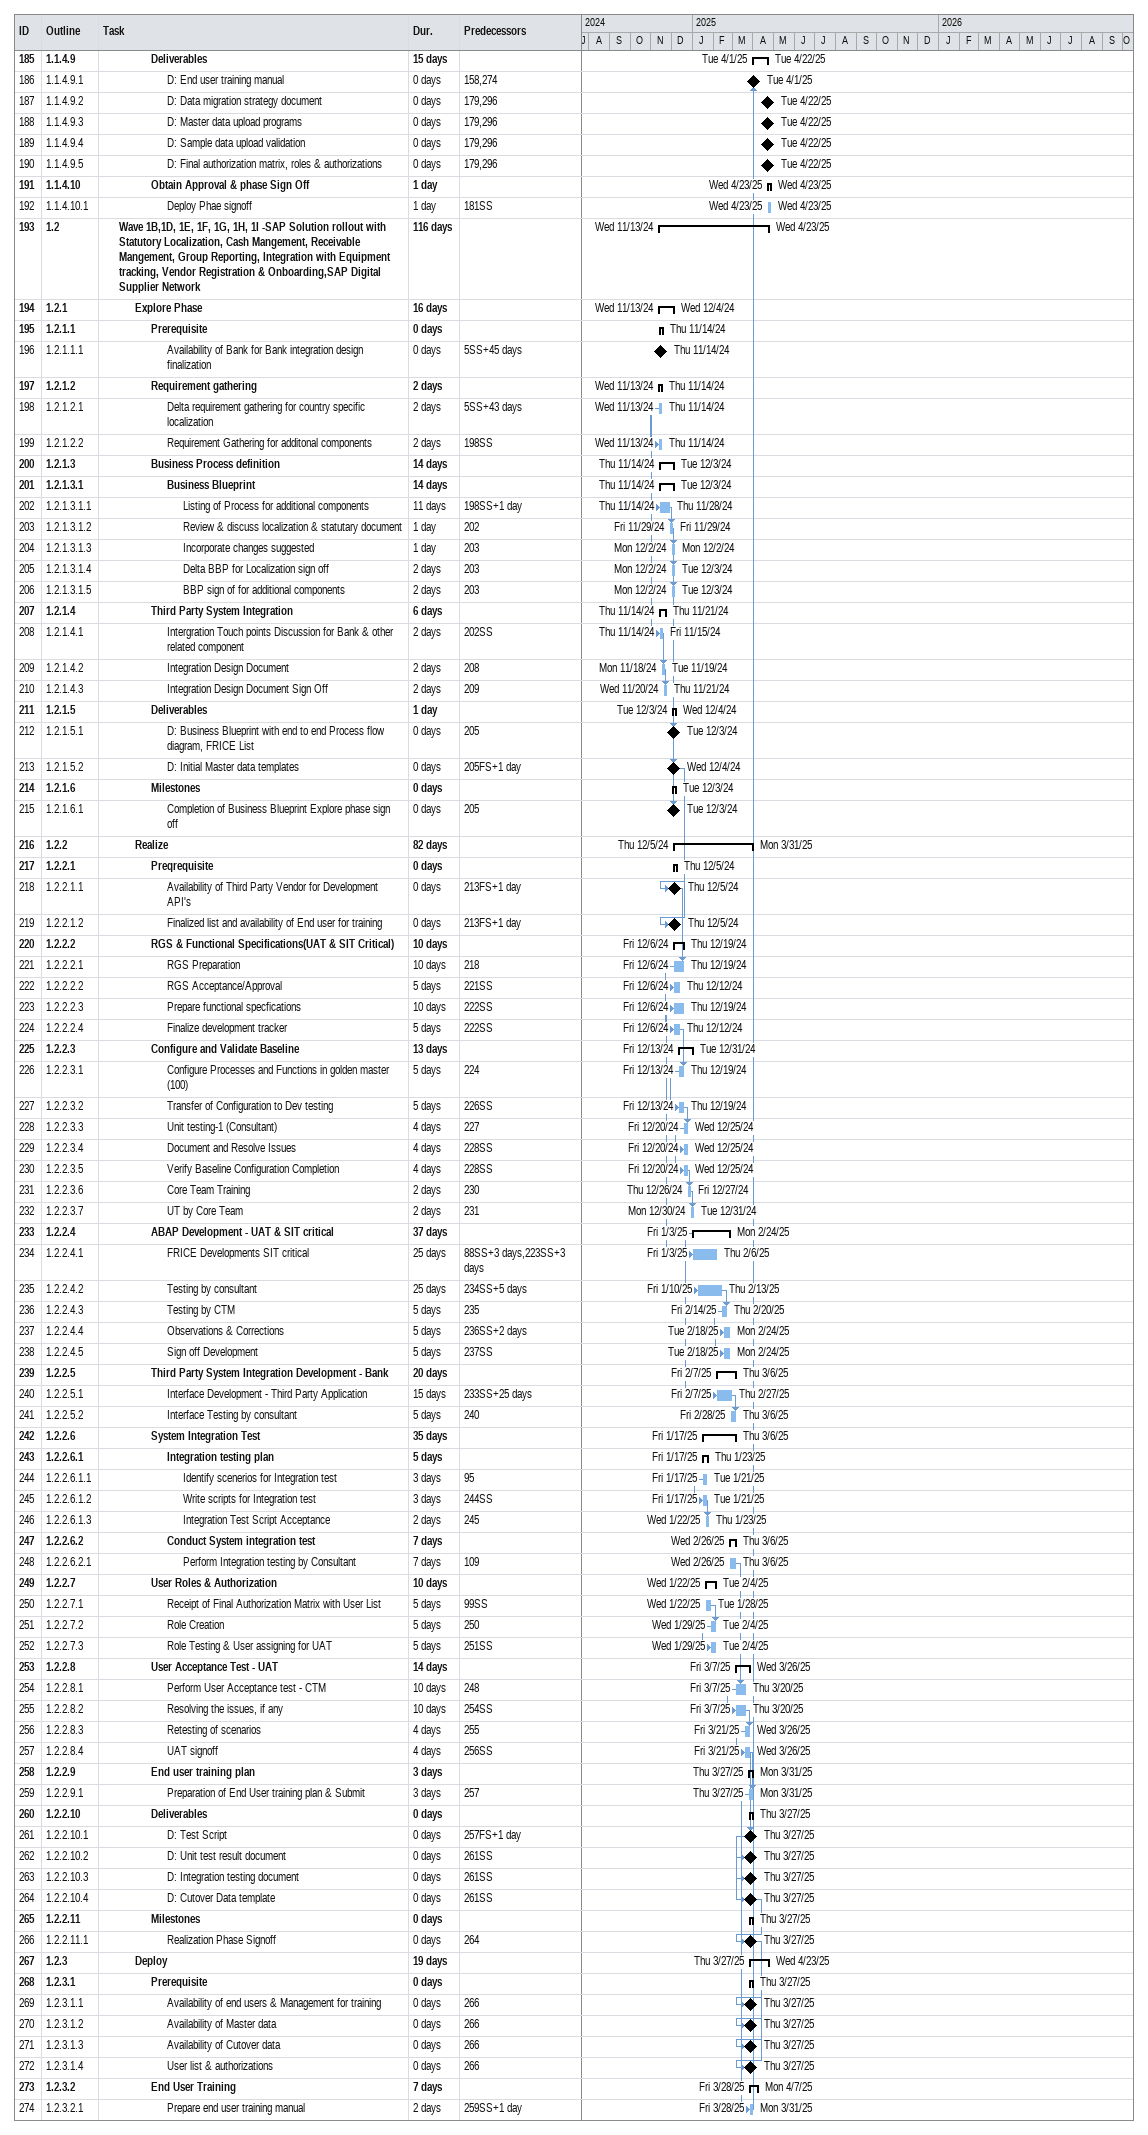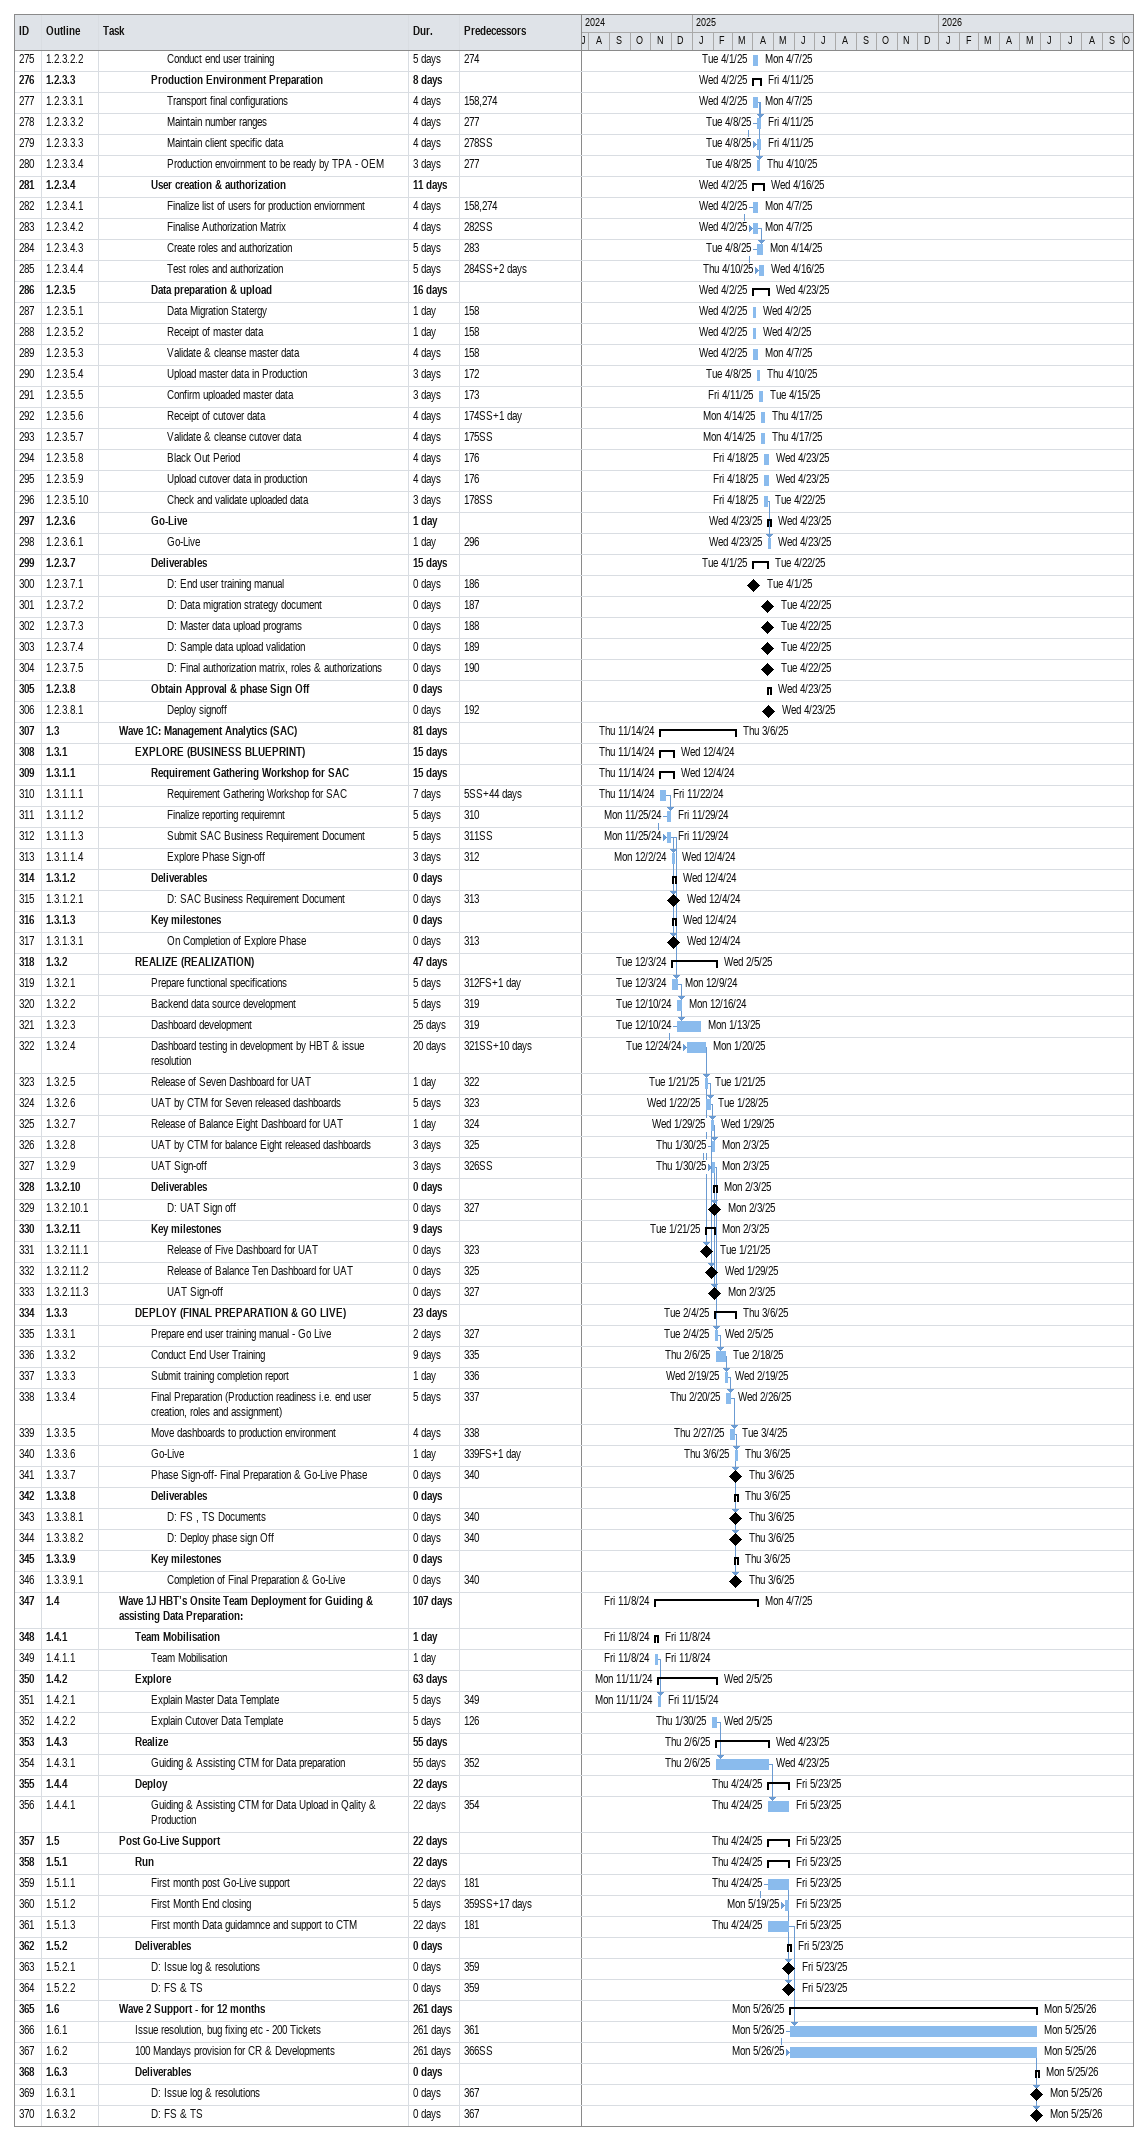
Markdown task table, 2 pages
| ID | WBS | Task | Duration | Start | Finish | Predecessors |
|---|---|---|---|---|---|---|
| 185 | 1.1.4.9 | **Deliverables** | 15d | 2025-04-01 | 2025-04-22 |  |
| 186 | 1.1.4.9.1 | D: End user training manual | 0d | 2025-04-01 | 2025-04-01 | 158, 274 |
| 187 | 1.1.4.9.2 | D: Data migration strategy document | 0d | 2025-04-22 | 2025-04-22 | 179, 296 |
| 188 | 1.1.4.9.3 | D: Master data upload programs | 0d | 2025-04-22 | 2025-04-22 | 179, 296 |
| 189 | 1.1.4.9.4 | D: Sample data upload validation | 0d | 2025-04-22 | 2025-04-22 | 179, 296 |
| 190 | 1.1.4.9.5 | D: Final authorization matrix, roles & authorizations | 0d | 2025-04-22 | 2025-04-22 | 179, 296 |
| 191 | 1.1.4.10 | **Obtain Approval & phase Sign Off** | 1d | 2025-04-23 | 2025-04-23 |  |
| 192 | 1.1.4.10.1 | Deploy Phae signoff | 1d | 2025-04-23 | 2025-04-23 | 181SS |
| 193 | 1.2 | **Wave 1B,1D, 1E, 1F, 1G, 1H, 1I -SAP Solution rollout with Statutory Localization, Cash Mangement, Receivable Mangement, Group Reporting, Integration with Equipment tracking, Vendor Registration & Onboarding,SAP Digital Supplier Network** | 116d | 2024-11-13 | 2025-04-23 |  |
| 194 | 1.2.1 | **Explore Phase** | 16d | 2024-11-13 | 2024-12-04 |  |
| 195 | 1.2.1.1 | **Prerequisite** | 0d | 2024-11-14 | 2024-11-14 |  |
| 196 | 1.2.1.1.1 | Availability of Bank for Bank integration design finalization | 0d | 2024-11-14 | 2024-11-14 | 5SS+45d |
| 197 | 1.2.1.2 | **Requirement gathering** | 2d | 2024-11-13 | 2024-11-14 |  |
| 198 | 1.2.1.2.1 | Delta requirement gathering for country specific localization | 2d | 2024-11-13 | 2024-11-14 | 5SS+43d |
| 199 | 1.2.1.2.2 | Requirement Gathering for additonal components | 2d | 2024-11-13 | 2024-11-14 | 198SS |
| 200 | 1.2.1.3 | **Business Process definition** | 14d | 2024-11-14 | 2024-12-03 |  |
| 201 | 1.2.1.3.1 | **Business Blueprint** | 14d | 2024-11-14 | 2024-12-03 |  |
| 202 | 1.2.1.3.1.1 | Listing of Process for additional components | 11d | 2024-11-14 | 2024-11-28 | 198SS+1d |
| 203 | 1.2.1.3.1.2 | Review & discuss localization & statutary document | 1d | 2024-11-29 | 2024-11-29 | 202 |
| 204 | 1.2.1.3.1.3 | Incorporate changes suggested | 1d | 2024-12-02 | 2024-12-02 | 203 |
| 205 | 1.2.1.3.1.4 | Delta BBP for Localization sign off | 2d | 2024-12-02 | 2024-12-03 | 203 |
| 206 | 1.2.1.3.1.5 | BBP sign of for additional components | 2d | 2024-12-02 | 2024-12-03 | 203 |
| 207 | 1.2.1.4 | **Third Party System Integration** | 6d | 2024-11-14 | 2024-11-21 |  |
| 208 | 1.2.1.4.1 | Intergration Touch points Discussion for Bank & other related component | 2d | 2024-11-14 | 2024-11-15 | 202SS |
| 209 | 1.2.1.4.2 | Integration Design Document | 2d | 2024-11-18 | 2024-11-19 | 208 |
| 210 | 1.2.1.4.3 | Integration Design Document Sign Off | 2d | 2024-11-20 | 2024-11-21 | 209 |
| 211 | 1.2.1.5 | **Deliverables** | 1d | 2024-12-03 | 2024-12-04 |  |
| 212 | 1.2.1.5.1 | D: Business Blueprint with end to end Process flow diagram, FRICE List | 0d | 2024-12-03 | 2024-12-03 | 205 |
| 213 | 1.2.1.5.2 | D: Initial Master data templates | 0d | 2024-12-04 | 2024-12-04 | 205FS+1d |
| 214 | 1.2.1.6 | **Milestones** | 0d | 2024-12-03 | 2024-12-03 |  |
| 215 | 1.2.1.6.1 | Completion of Business Blueprint Explore phase sign off | 0d | 2024-12-03 | 2024-12-03 | 205 |
| 216 | 1.2.2 | **Realize** | 82d | 2024-12-05 | 2025-03-31 |  |
| 217 | 1.2.2.1 | **Preqrequisite** | 0d | 2024-12-05 | 2024-12-05 |  |
| 218 | 1.2.2.1.1 | Availability of Third Party Vendor for Development API's | 0d | 2024-12-05 | 2024-12-05 | 213FS+1d |
| 219 | 1.2.2.1.2 | Finalized list and availability of End user for training | 0d | 2024-12-05 | 2024-12-05 | 213FS+1d |
| 220 | 1.2.2.2 | **RGS & Functional Specifications(UAT & SIT Critical)** | 10d | 2024-12-06 | 2024-12-19 |  |
| 221 | 1.2.2.2.1 | RGS Preparation | 10d | 2024-12-06 | 2024-12-19 | 218 |
| 222 | 1.2.2.2.2 | RGS Acceptance/Approval | 5d | 2024-12-06 | 2024-12-12 | 221SS |
| 223 | 1.2.2.2.3 | Prepare functional specfications | 10d | 2024-12-06 | 2024-12-19 | 222SS |
| 224 | 1.2.2.2.4 | Finalize development tracker | 5d | 2024-12-06 | 2024-12-12 | 222SS |
| 225 | 1.2.2.3 | **Configure and Validate Baseline** | 13d | 2024-12-13 | 2024-12-31 |  |
| 226 | 1.2.2.3.1 | Configure Processes and Functions in golden master (100) | 5d | 2024-12-13 | 2024-12-19 | 224 |
| 227 | 1.2.2.3.2 | Transfer of Configuration to Dev testing | 5d | 2024-12-13 | 2024-12-19 | 226SS |
| 228 | 1.2.2.3.3 | Unit testing-1 (Consultant) | 4d | 2024-12-20 | 2024-12-25 | 227 |
| 229 | 1.2.2.3.4 | Document and Resolve Issues | 4d | 2024-12-20 | 2024-12-25 | 228SS |
| 230 | 1.2.2.3.5 | Verify Baseline Configuration Completion | 4d | 2024-12-20 | 2024-12-25 | 228SS |
| 231 | 1.2.2.3.6 | Core Team Training | 2d | 2024-12-26 | 2024-12-27 | 230 |
| 232 | 1.2.2.3.7 | UT by Core Team | 2d | 2024-12-30 | 2024-12-31 | 231 |
| 233 | 1.2.2.4 | **ABAP Development - UAT & SIT critical** | 37d | 2025-01-03 | 2025-02-24 |  |
| 234 | 1.2.2.4.1 | FRICE Developments SIT critical | 25d | 2025-01-03 | 2025-02-06 | 88SS+3d, 223SS+3d |
| 235 | 1.2.2.4.2 | Testing by consultant | 25d | 2025-01-10 | 2025-02-13 | 234SS+5d |
| 236 | 1.2.2.4.3 | Testing by CTM | 5d | 2025-02-14 | 2025-02-20 | 235 |
| 237 | 1.2.2.4.4 | Observations & Corrections | 5d | 2025-02-18 | 2025-02-24 | 236SS+2d |
| 238 | 1.2.2.4.5 | Sign off Development | 5d | 2025-02-18 | 2025-02-24 | 237SS |
| 239 | 1.2.2.5 | **Third Party System Integration Development - Bank** | 20d | 2025-02-07 | 2025-03-06 |  |
| 240 | 1.2.2.5.1 | Interface Development - Third Party Application | 15d | 2025-02-07 | 2025-02-27 | 233SS+25d |
| 241 | 1.2.2.5.2 | Interface Testing by consultant | 5d | 2025-02-28 | 2025-03-06 | 240 |
| 242 | 1.2.2.6 | **System Integration Test** | 35d | 2025-01-17 | 2025-03-06 |  |
| 243 | 1.2.2.6.1 | **Integration testing plan** | 5d | 2025-01-17 | 2025-01-23 |  |
| 244 | 1.2.2.6.1.1 | Identify scenerios for Integration test | 3d | 2025-01-17 | 2025-01-21 | 95 |
| 245 | 1.2.2.6.1.2 | Write scripts for Integration test | 3d | 2025-01-17 | 2025-01-21 | 244SS |
| 246 | 1.2.2.6.1.3 | Integration Test Script Acceptance | 2d | 2025-01-22 | 2025-01-23 | 245 |
| 247 | 1.2.2.6.2 | **Conduct System integration test** | 7d | 2025-02-26 | 2025-03-06 |  |
| 248 | 1.2.2.6.2.1 | Perform Integration testing by Consultant | 7d | 2025-02-26 | 2025-03-06 | 109 |
| 249 | 1.2.2.7 | **User Roles & Authorization** | 10d | 2025-01-22 | 2025-02-04 |  |
| 250 | 1.2.2.7.1 | Receipt of Final Authorization Matrix with User List | 5d | 2025-01-22 | 2025-01-28 | 99SS |
| 251 | 1.2.2.7.2 | Role Creation | 5d | 2025-01-29 | 2025-02-04 | 250 |
| 252 | 1.2.2.7.3 | Role Testing & User assigning for UAT | 5d | 2025-01-29 | 2025-02-04 | 251SS |
| 253 | 1.2.2.8 | **User Acceptance Test - UAT** | 14d | 2025-03-07 | 2025-03-26 |  |
| 254 | 1.2.2.8.1 | Perform User Acceptance test - CTM | 10d | 2025-03-07 | 2025-03-20 | 248 |
| 255 | 1.2.2.8.2 | Resolving the issues, if any | 10d | 2025-03-07 | 2025-03-20 | 254SS |
| 256 | 1.2.2.8.3 | Retesting of scenarios | 4d | 2025-03-21 | 2025-03-26 | 255 |
| 257 | 1.2.2.8.4 | UAT signoff | 4d | 2025-03-21 | 2025-03-26 | 256SS |
| 258 | 1.2.2.9 | **End user training plan** | 3d | 2025-03-27 | 2025-03-31 |  |
| 259 | 1.2.2.9.1 | Preparation of End User training plan & Submit | 3d | 2025-03-27 | 2025-03-31 | 257 |
| 260 | 1.2.2.10 | **Deliverables** | 0d | 2025-03-27 | 2025-03-27 |  |
| 261 | 1.2.2.10.1 | D: Test Script | 0d | 2025-03-27 | 2025-03-27 | 257FS+1d |
| 262 | 1.2.2.10.2 | D: Unit test result document | 0d | 2025-03-27 | 2025-03-27 | 261SS |
| 263 | 1.2.2.10.3 | D: Integration testing document | 0d | 2025-03-27 | 2025-03-27 | 261SS |
| 264 | 1.2.2.10.4 | D: Cutover Data template | 0d | 2025-03-27 | 2025-03-27 | 261SS |
| 265 | 1.2.2.11 | **Milestones** | 0d | 2025-03-27 | 2025-03-27 |  |
| 266 | 1.2.2.11.1 | Realization Phase Signoff | 0d | 2025-03-27 | 2025-03-27 | 264 |
| 267 | 1.2.3 | **Deploy** | 19d | 2025-03-27 | 2025-04-23 |  |
| 268 | 1.2.3.1 | **Prerequisite** | 0d | 2025-03-27 | 2025-03-27 |  |
| 269 | 1.2.3.1.1 | Availability of end users & Management for training | 0d | 2025-03-27 | 2025-03-27 | 266 |
| 270 | 1.2.3.1.2 | Availability of Master data | 0d | 2025-03-27 | 2025-03-27 | 266 |
| 271 | 1.2.3.1.3 | Availability of Cutover data | 0d | 2025-03-27 | 2025-03-27 | 266 |
| 272 | 1.2.3.1.4 | User list & authorizations | 0d | 2025-03-27 | 2025-03-27 | 266 |
| 273 | 1.2.3.2 | **End User Training** | 7d | 2025-03-28 | 2025-04-07 |  |
| 274 | 1.2.3.2.1 | Prepare end user training manual | 2d | 2025-03-28 | 2025-03-31 | 259SS+1d |
| 275 | 1.2.3.2.2 | Conduct end user training | 5d | 2025-04-01 | 2025-04-07 | 274 |
| 276 | 1.2.3.3 | **Production Environment Preparation** | 8d | 2025-04-02 | 2025-04-11 |  |
| 277 | 1.2.3.3.1 | Transport final configurations | 4d | 2025-04-02 | 2025-04-07 | 158, 274 |
| 278 | 1.2.3.3.2 | Maintain number ranges | 4d | 2025-04-08 | 2025-04-11 | 277 |
| 279 | 1.2.3.3.3 | Maintain client specific data | 4d | 2025-04-08 | 2025-04-11 | 278SS |
| 280 | 1.2.3.3.4 | Production envoirnment to be ready by TPA - OEM | 3d | 2025-04-08 | 2025-04-10 | 277 |
| 281 | 1.2.3.4 | **User creation & authorization** | 11d | 2025-04-02 | 2025-04-16 |  |
| 282 | 1.2.3.4.1 | Finalize list of users for production enviornment | 4d | 2025-04-02 | 2025-04-07 | 158, 274 |
| 283 | 1.2.3.4.2 | Finalise Authorization Matrix | 4d | 2025-04-02 | 2025-04-07 | 282SS |
| 284 | 1.2.3.4.3 | Create roles and authorization | 5d | 2025-04-08 | 2025-04-14 | 283 |
| 285 | 1.2.3.4.4 | Test roles and authorization | 5d | 2025-04-10 | 2025-04-16 | 284SS+2d |
| 286 | 1.2.3.5 | **Data preparation & upload** | 16d | 2025-04-02 | 2025-04-23 |  |
| 287 | 1.2.3.5.1 | Data Migration Statergy | 1d | 2025-04-02 | 2025-04-02 | 158 |
| 288 | 1.2.3.5.2 | Receipt of master data | 1d | 2025-04-02 | 2025-04-02 | 158 |
| 289 | 1.2.3.5.3 | Validate & cleanse master data | 4d | 2025-04-02 | 2025-04-07 | 158 |
| 290 | 1.2.3.5.4 | Upload master data in Production | 3d | 2025-04-08 | 2025-04-10 | 172 |
| 291 | 1.2.3.5.5 | Confirm uploaded master data | 3d | 2025-04-11 | 2025-04-15 | 173 |
| 292 | 1.2.3.5.6 | Receipt of cutover data | 4d | 2025-04-14 | 2025-04-17 | 174SS+1d |
| 293 | 1.2.3.5.7 | Validate & cleanse cutover data | 4d | 2025-04-14 | 2025-04-17 | 175SS |
| 294 | 1.2.3.5.8 | Black Out Period | 4d | 2025-04-18 | 2025-04-23 | 176 |
| 295 | 1.2.3.5.9 | Upload cutover data in production | 4d | 2025-04-18 | 2025-04-23 | 176 |
| 296 | 1.2.3.5.10 | Check and validate uploaded data | 3d | 2025-04-18 | 2025-04-22 | 178SS |
| 297 | 1.2.3.6 | **Go-Live** | 1d | 2025-04-23 | 2025-04-23 |  |
| 298 | 1.2.3.6.1 | Go-Live | 1d | 2025-04-23 | 2025-04-23 | 296 |
| 299 | 1.2.3.7 | **Deliverables** | 15d | 2025-04-01 | 2025-04-22 |  |
| 300 | 1.2.3.7.1 | D: End user training manual | 0d | 2025-04-01 | 2025-04-01 | 186 |
| 301 | 1.2.3.7.2 | D: Data migration strategy document | 0d | 2025-04-22 | 2025-04-22 | 187 |
| 302 | 1.2.3.7.3 | D: Master data upload programs | 0d | 2025-04-22 | 2025-04-22 | 188 |
| 303 | 1.2.3.7.4 | D: Sample data upload validation | 0d | 2025-04-22 | 2025-04-22 | 189 |
| 304 | 1.2.3.7.5 | D: Final authorization matrix, roles & authorizations | 0d | 2025-04-22 | 2025-04-22 | 190 |
| 305 | 1.2.3.8 | **Obtain Approval & phase Sign Off** | 0d | 2025-04-23 | 2025-04-23 |  |
| 306 | 1.2.3.8.1 | Deploy signoff | 0d | 2025-04-23 | 2025-04-23 | 192 |
| 307 | 1.3 | **Wave 1C: Management Analytics (SAC)** | 81d | 2024-11-14 | 2025-03-06 |  |
| 308 | 1.3.1 | **EXPLORE (BUSINESS BLUEPRINT)** | 15d | 2024-11-14 | 2024-12-04 |  |
| 309 | 1.3.1.1 | **Requirement Gathering Workshop for SAC** | 15d | 2024-11-14 | 2024-12-04 |  |
| 310 | 1.3.1.1.1 | Requirement Gathering Workshop for SAC | 7d | 2024-11-14 | 2024-11-22 | 5SS+44d |
| 311 | 1.3.1.1.2 | Finalize reporting requiremnt | 5d | 2024-11-25 | 2024-11-29 | 310 |
| 312 | 1.3.1.1.3 | Submit SAC Business Requirement Document | 5d | 2024-11-25 | 2024-11-29 | 311SS |
| 313 | 1.3.1.1.4 | Explore Phase Sign-off | 3d | 2024-12-02 | 2024-12-04 | 312 |
| 314 | 1.3.1.2 | **Deliverables** | 0d | 2024-12-04 | 2024-12-04 |  |
| 315 | 1.3.1.2.1 | D: SAC Business Requirement Document | 0d | 2024-12-04 | 2024-12-04 | 313 |
| 316 | 1.3.1.3 | **Key milestones** | 0d | 2024-12-04 | 2024-12-04 |  |
| 317 | 1.3.1.3.1 | On Completion of Explore Phase | 0d | 2024-12-04 | 2024-12-04 | 313 |
| 318 | 1.3.2 | **REALIZE (REALIZATION)** | 47d | 2024-12-03 | 2025-02-05 |  |
| 319 | 1.3.2.1 | Prepare functional specifications | 5d | 2024-12-03 | 2024-12-09 | 312FS+1d |
| 320 | 1.3.2.2 | Backend data source development | 5d | 2024-12-10 | 2024-12-16 | 319 |
| 321 | 1.3.2.3 | Dashboard development | 25d | 2024-12-10 | 2025-01-13 | 319 |
| 322 | 1.3.2.4 | Dashboard testing in development by HBT & issue resolution | 20d | 2024-12-24 | 2025-01-20 | 321SS+10d |
| 323 | 1.3.2.5 | Release of Seven Dashboard for UAT | 1d | 2025-01-21 | 2025-01-21 | 322 |
| 324 | 1.3.2.6 | UAT by CTM for Seven released dashboards | 5d | 2025-01-22 | 2025-01-28 | 323 |
| 325 | 1.3.2.7 | Release of Balance Eight Dashboard for UAT | 1d | 2025-01-29 | 2025-01-29 | 324 |
| 326 | 1.3.2.8 | UAT by CTM for balance Eight released dashboards | 3d | 2025-01-30 | 2025-02-03 | 325 |
| 327 | 1.3.2.9 | UAT Sign-off | 3d | 2025-01-30 | 2025-02-03 | 326SS |
| 328 | 1.3.2.10 | **Deliverables** | 0d | 2025-02-03 | 2025-02-03 |  |
| 329 | 1.3.2.10.1 | D: UAT Sign off | 0d | 2025-02-03 | 2025-02-03 | 327 |
| 330 | 1.3.2.11 | **Key milestones** | 9d | 2025-01-21 | 2025-02-03 |  |
| 331 | 1.3.2.11.1 | Release of Five Dashboard for UAT | 0d | 2025-01-21 | 2025-01-21 | 323 |
| 332 | 1.3.2.11.2 | Release of Balance Ten Dashboard for UAT | 0d | 2025-01-29 | 2025-01-29 | 325 |
| 333 | 1.3.2.11.3 | UAT Sign-off | 0d | 2025-02-03 | 2025-02-03 | 327 |
| 334 | 1.3.3 | **DEPLOY (FINAL PREPARATION & GO LIVE)** | 23d | 2025-02-04 | 2025-03-06 |  |
| 335 | 1.3.3.1 | Prepare end user training manual - Go Live | 2d | 2025-02-04 | 2025-02-05 | 327 |
| 336 | 1.3.3.2 | Conduct End User Training | 9d | 2025-02-06 | 2025-02-18 | 335 |
| 337 | 1.3.3.3 | Submit training completion report | 1d | 2025-02-19 | 2025-02-19 | 336 |
| 338 | 1.3.3.4 | Final Preparation (Production readiness i.e. end user creation, roles and assignment) | 5d | 2025-02-20 | 2025-02-26 | 337 |
| 339 | 1.3.3.5 | Move dashboards to production environment | 4d | 2025-02-27 | 2025-03-04 | 338 |
| 340 | 1.3.3.6 | Go-Live | 1d | 2025-03-06 | 2025-03-06 | 339FS+1d |
| 341 | 1.3.3.7 | Phase Sign-off- Final Preparation & Go-Live Phase | 0d | 2025-03-06 | 2025-03-06 | 340 |
| 342 | 1.3.3.8 | **Deliverables** | 0d | 2025-03-06 | 2025-03-06 |  |
| 343 | 1.3.3.8.1 | D: FS , TS Documents | 0d | 2025-03-06 | 2025-03-06 | 340 |
| 344 | 1.3.3.8.2 | D: Deploy phase sign Off | 0d | 2025-03-06 | 2025-03-06 | 340 |
| 345 | 1.3.3.9 | **Key milestones** | 0d | 2025-03-06 | 2025-03-06 |  |
| 346 | 1.3.3.9.1 | Completion of Final Preparation & Go-Live | 0d | 2025-03-06 | 2025-03-06 | 340 |
| 347 | 1.4 | **Wave 1J HBT’s Onsite Team Deployment for Guiding & assisting Data Preparation:** | 107d | 2024-11-08 | 2025-04-07 |  |
| 348 | 1.4.1 | **Team Mobilisation** | 1d | 2024-11-08 | 2024-11-08 |  |
| 349 | 1.4.1.1 | Team Mobilisation | 1d | 2024-11-08 | 2024-11-08 |  |
| 350 | 1.4.2 | **Explore** | 63d | 2024-11-11 | 2025-02-05 |  |
| 351 | 1.4.2.1 | Explain Master Data Template | 5d | 2024-11-11 | 2024-11-15 | 349 |
| 352 | 1.4.2.2 | Explain Cutover Data Template | 5d | 2025-01-30 | 2025-02-05 | 126 |
| 353 | 1.4.3 | **Realize** | 55d | 2025-02-06 | 2025-04-23 |  |
| 354 | 1.4.3.1 | Guiding & Assisting CTM for Data preparation | 55d | 2025-02-06 | 2025-04-23 | 352 |
| 355 | 1.4.4 | **Deploy** | 22d | 2025-04-24 | 2025-05-23 |  |
| 356 | 1.4.4.1 | Guiding & Assisting CTM for Data Upload in Qality & Production | 22d | 2025-04-24 | 2025-05-23 | 354 |
| 357 | 1.5 | **Post Go-Live Support** | 22d | 2025-04-24 | 2025-05-23 |  |
| 358 | 1.5.1 | **Run** | 22d | 2025-04-24 | 2025-05-23 |  |
| 359 | 1.5.1.1 | First month post Go-Live support | 22d | 2025-04-24 | 2025-05-23 | 181 |
| 360 | 1.5.1.2 | First Month End closing | 5d | 2025-05-19 | 2025-05-23 | 359SS+17d |
| 361 | 1.5.1.3 | First month Data guidamnce and support to CTM | 22d | 2025-04-24 | 2025-05-23 | 181 |
| 362 | 1.5.2 | **Deliverables** | 0d | 2025-05-23 | 2025-05-23 |  |
| 363 | 1.5.2.1 | D: Issue log & resolutions | 0d | 2025-05-23 | 2025-05-23 | 359 |
| 364 | 1.5.2.2 | D: FS & TS | 0d | 2025-05-23 | 2025-05-23 | 359 |
| 365 | 1.6 | **Wave 2 Support - for 12 months** | 261d | 2025-05-26 | 2026-05-25 |  |
| 366 | 1.6.1 | Issue resolution, bug fixing etc - 200 Tickets | 261d | 2025-05-26 | 2026-05-25 | 361 |
| 367 | 1.6.2 | 100 Mandays provision for CR & Developments | 261d | 2025-05-26 | 2026-05-25 | 366SS |
| 368 | 1.6.3 | **Deliverables** | 0d | 2026-05-25 | 2026-05-25 |  |
| 369 | 1.6.3.1 | D: Issue log & resolutions | 0d | 2026-05-25 | 2026-05-25 | 367 |
| 370 | 1.6.3.2 | D: FS & TS | 0d | 2026-05-25 | 2026-05-25 | 367 |
